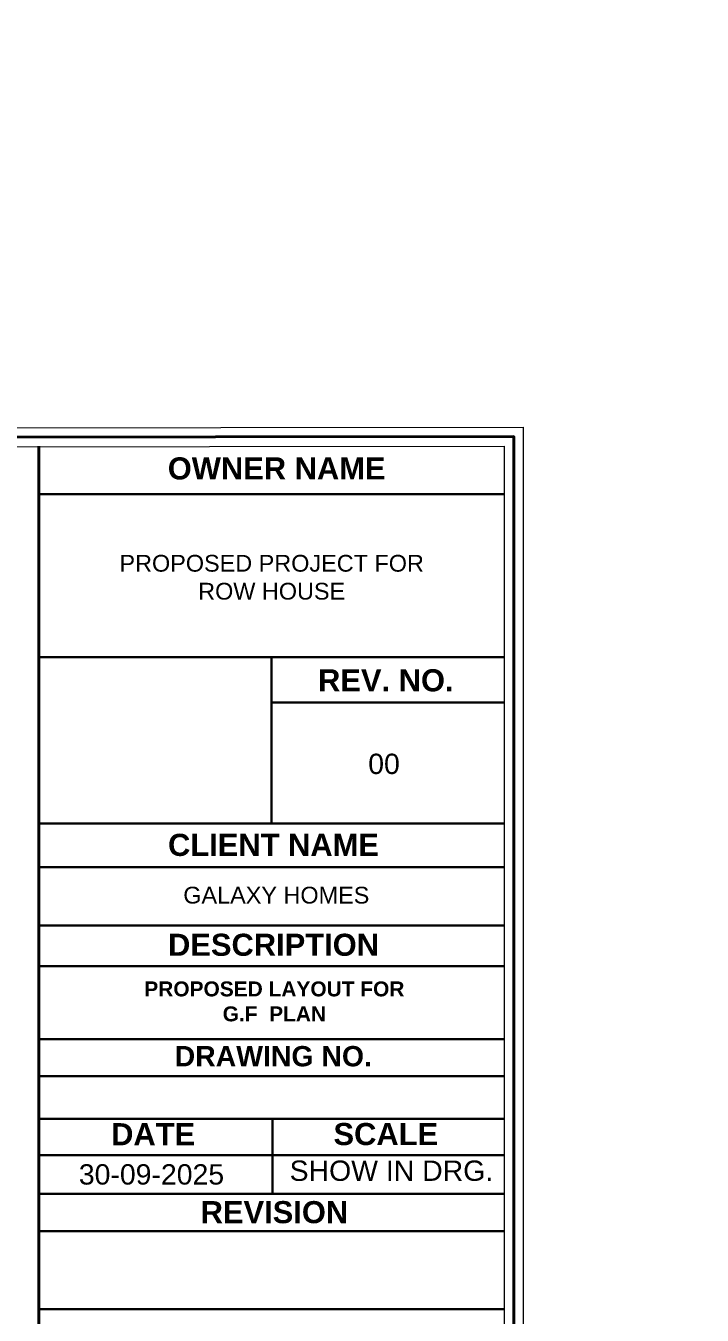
# Model space of a CAD drawing. Header units: inches. Extents: x 218041 to 238734, y -94371 to -86245.
# Drawn here: x 235974.7 to 236202.8, y -90637.3 to -90202.7 of the extents above; entities that cross this region are included whole.
import ezdxf

# ---------------------------------------------------------------- set-up
doc = ezdxf.new("R2010")
doc.units = ezdxf.units.IN
doc.header["$LTSCALE"] = 0.1
doc.header["$MEASUREMENT"] = 0
doc.layers.add('my wall', color=7, linetype='Continuous', lineweight=20)
doc.styles.add('Mayur', font='arial.ttf', dxfattribs={"height": 4})

msp = doc.modelspace()

# ---------------------------------------------------------------- linework, layer by layer
at = {"lineweight": 30, "ltscale": 0.1}
for p, q in [((236136.018, -90360.62), (235979.157, -90360.62)), ((235979.157, -90415.487), (236136.018, -90415.487)), ((236057.588, -90471.615), (236057.588, -90415.487)), ((236057.588, -90430.84), (236136.018, -90430.84)), ((235979.157, -90471.615), (236136.018, -90471.615)), ((235979.157, -90486.353), (236136.018, -90486.353)), ((235979.157, -90505.923), (236136.018, -90505.923)), ((235979.157, -90519.709), (236136.018, -90519.709)), ((236136.018, -90544.258), (235979.157, -90544.258)), ((235979.157, -90556.82), (236136.018, -90556.82)), ((236136.018, -90571.187), (235979.157, -90571.187)), ((236057.863, -90571.187), (236057.863, -90596.375)), ((236136.018, -90583.356), (235979.157, -90583.356)), ((236136.018, -90596.375), (235979.157, -90596.375)), ((236136.018, -90609.067), (235979.157, -90609.067)), ((236136.018, -90635.358), (235979.157, -90635.358))]:
    msp.add_line(p, q, dxfattribs=at)
at = {"lineweight": 15, "ltscale": 0.1}
for points in [[(236142.444, -90920.373), (235632.94, -90920.934), (235632.94, -90338.537), (236142.444, -90337.976)], [(236136.018, -90913.947), (235639.366, -90914.508), (235639.366, -90344.963), (236136.018, -90344.402)]]:
    msp.add_lwpolyline(points, close=True, dxfattribs=at)
at = {"lineweight": 40, "ltscale": 0.1}
msp.add_lwpolyline([(236139.231, -90917.16), (235636.153, -90917.721), (235636.153, -90341.75), (236139.231, -90341.189)], close=True, dxfattribs=at)
at = {"color": 3, "lineweight": 60}
msp.add_circle((236072.057, -91708.624), 2661.916, dxfattribs=at)
at = {"layer": 'my wall', "lineweight": 40}
msp.add_line((235979.157, -90344.402), (235979.157, -90913.947), dxfattribs=at)

# ---------------------------------------------------------------- texts
at = {"color": 1, "lineweight": -3, "width": 164.16399, "attachment_point": 1, "style": 'Mayur'}
for s, insert, char_height in [('{\\fArial|b1|i0|c0|p34;\\C7;OWNER NAME}', (236022.596, -90348.165), 7.4497), ('{\\fArial|b1|i0|c0|p34;\\C7;CLIENT NAME}', (236022.691, -90475.074), 7.4497), ('{\\fArial|b1|i0|c0|p34;\\C7;DESCRIPTION}', (236022.691, -90508.748), 7.4497), ('{\\fArial|b1|i0|c0|p34;\\C7;DRAWING NO.}', (236024.931, -90546.602), 6.85447)]:
    msp.add_mtext(s, dxfattribs=dict(at, insert=insert, char_height=char_height))
at = {"lineweight": -3, "attachment_point": 5, "style": 'Mayur'}
for s, insert, char_height, width in [('PROPOSED PROJECT FOR\\PROW HOUSE ', (236057.627, -90388.622), 5.65058, 178.37927), ('{\\fArial|b1|i0|c0|p34;\\C7;REV. NO.}', (236096.101, -90423.379), 7.4497, 78.43041), ('00', (236095.499, -90451.535), 6.8545, 78.43041), ('GALAXY HOMES', (236059.189, -90495.787), 5.65058, 178.37927), ('{\\fArial|b1|i0|c0|p34;PROPOSED LAYOUT FOR\\PG.F  PLAN }', (236058.531, -90531.592), 5.04415, 191.3813), ('{\\fArial|b1|i0|c0|p34;\\C7;DATE}', (236017.671, -90576.329), 7.4497, 78.43041), ('{\\fArial|b1|i0|c0|p34;\\C7;SCALE}', (236096.101, -90576.329), 7.4497, 78.43041), ('SHOW IN DRG.', (236097.987, -90588.681), 6.85447, 78.43041), ('30-09-2025', (236017.113, -90589.927), 6.8545, 78.43041), ('{\\fArial|b1|i0|c0|p34;\\C7;REVISION}', (236058.547, -90602.659), 7.4497, 78.43041)]:
    msp.add_mtext(s, dxfattribs=dict(at, insert=insert, char_height=char_height, width=width))

doc.saveas('drawing.dxf')
